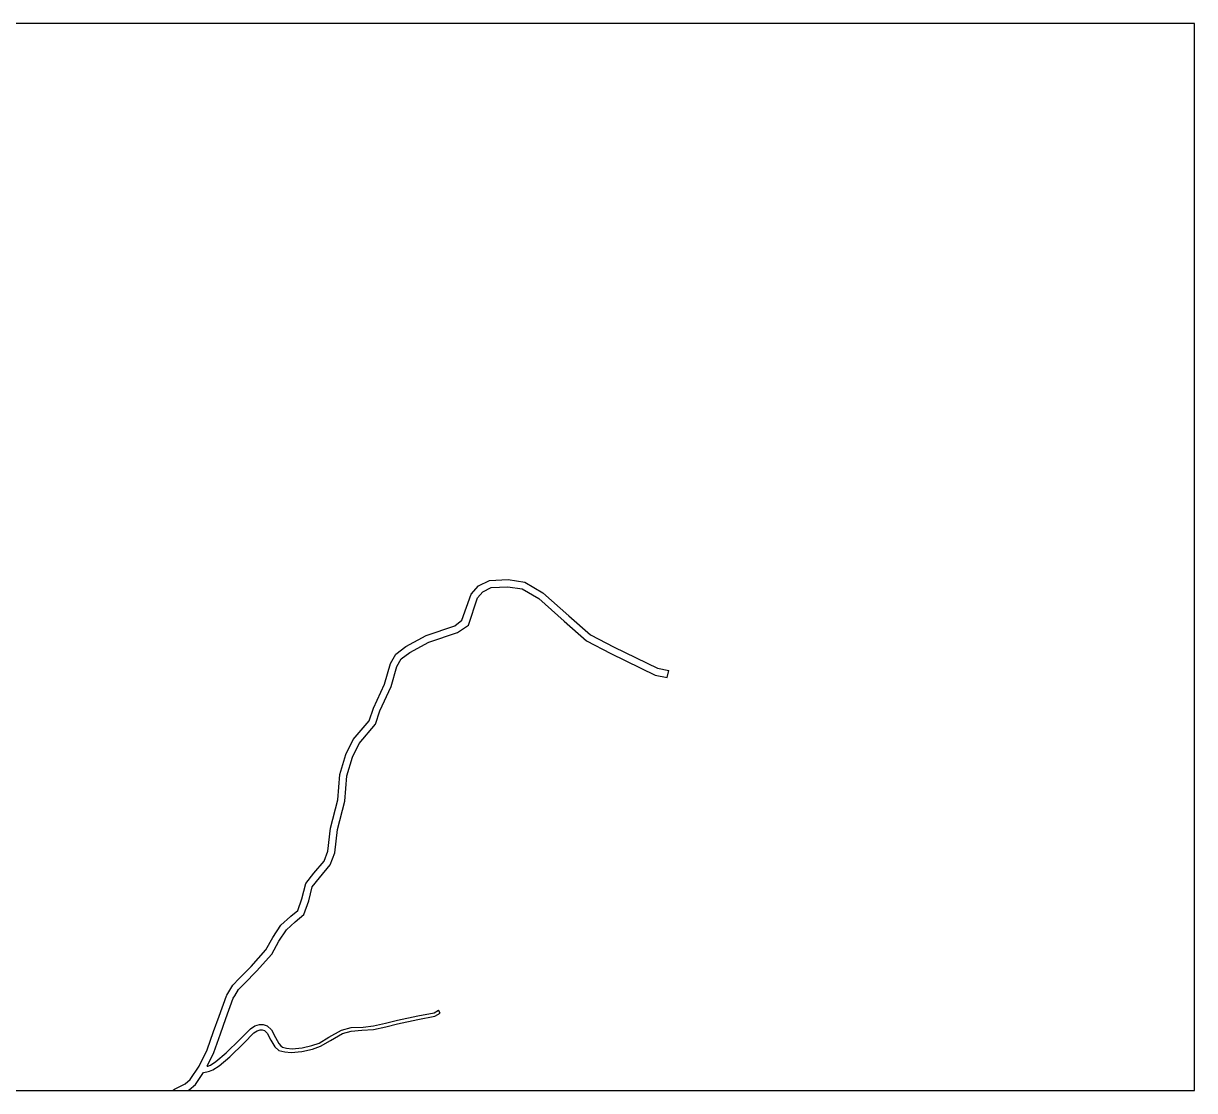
# Model space of a CAD drawing. Header units: metres. Extents: x -24000 to -21600, y -84000 to -81000.
# Drawn here: x -22259 to -21600, y -84000 to -83400 of the extents above; entities that cross this region are included whole.
import ezdxf

# ---------------------------------------------------------------- set-up
doc = ezdxf.new("R2010")
doc.units = ezdxf.units.M
doc.header["$LTSCALE"] = 2.5
doc.layers.add('図郭', color=7, linetype='Continuous')
doc.layers.add('道路', color=7, linetype='Continuous')

msp = doc.modelspace()

# ---------------------------------------------------------------- linework, layer by layer
at = {"layer": '図郭'}
msp.add_lwpolyline([(-22400, -84000), (-21600, -84000), (-21600, -83400), (-22400, -83400)], close=True, dxfattribs=at)
at = {"layer": '道路'}
for points in [[(-22144.33, -83946.73), (-22144.19, -83946.33), (-22140.75, -83940.78), (-22137.19, -83937.07), (-22130.43, -83930.18), (-22122.23, -83920.95), (-22118.3, -83914.01), (-22113.75, -83906.93), (-22108.35, -83902.05), (-22108.16, -83901.91), (-22104.25, -83898.69), (-22101.95, -83892.17), (-22099.81, -83883.55), (-22095.21, -83877.77), (-22089.51, -83871.05), (-22087.35, -83865.37), (-22085.88, -83852.5), (-22081.83, -83836.61), (-22080.7, -83822.21), (-22077.28, -83810.99), (-22073.2, -83802.65), (-22064.22, -83792.07), (-22061.8, -83784.92), (-22055.51, -83771.45), (-22052.23, -83759.92), (-22049.13, -83754.58), (-22043.55, -83750.4), (-22032.12, -83744.14), (-22015.95, -83738.69), (-22011.97, -83735.43), (-22006.87, -83720.93), (-22002.67, -83716.27), (-21996.53, -83713.16), (-21985.96, -83712.74), (-21976.66, -83714.06), (-21966.46, -83720.18), (-21951.8, -83733.15), (-21939.66, -83743.74), (-21926.41, -83750.61), (-21902.05, -83762.53), (-21895.68, -83763.85)], [(-22139.73, -83946.73), (-22137.57, -83943.24), (-22134.33, -83939.86), (-22127.5, -83932.91), (-22118.96, -83923.29), (-22114.88, -83916.08), (-22110.67, -83909.54), (-22105.85, -83905.18), (-22105.72, -83905.09), (-22100.85, -83901.06), (-22098.11, -83893.32), (-22096.14, -83885.36), (-22092.12, -83880.3), (-22086.02, -83873.11), (-22083.43, -83866.32), (-22081.93, -83853.22), (-22077.87, -83837.26), (-22076.75, -83822.96), (-22073.55, -83812.46), (-22069.82, -83804.85), (-22060.68, -83794.08), (-22058.08, -83786.41), (-22051.75, -83772.85), (-22048.52, -83761.49), (-22046.08, -83757.29), (-22041.38, -83753.77), (-22030.51, -83747.82), (-22014.52, -83742.43), (-22008.38, -83738.32), (-22003.28, -83722.93), (-22000.19, -83719.5), (-21995.5, -83717.12), (-21986.16, -83716.75), (-21978.03, -83717.91), (-21968.83, -83723.42), (-21954.43, -83736.16), (-21941.93, -83747.07), (-21928.21, -83754.18), (-21903.35, -83766.35), (-21896.49, -83767.77)], [(-21896.49, -83767.77), (-21895.68, -83763.85)], [(-22174.76, -84000), (-22173.61, -83999.2), (-22167.66, -83996.15), (-22164.76, -83993.79), (-22159.71, -83986.35), (-22155.22, -83977.1), (-22151.6, -83966.83), (-22148.5, -83958.12), (-22144.33, -83946.73)], [(-22155.25, -83986.31), (-22151.53, -83978.64), (-22147.81, -83968.12), (-22144.74, -83959.49), (-22140.57, -83948.09), (-22139.73, -83946.73)], [(-22114.88, -83973.51), (-22113.8, -83974.88), (-22112.91, -83975.65), (-22110.6, -83976.23), (-22107.46, -83976.54), (-22101.89, -83975.97), (-22096.39, -83974.7), (-22092.33, -83973.28), (-22086.8, -83970.05), (-22079.73, -83966.1), (-22074.22, -83964.51), (-22067.58, -83964.37), (-22061.67, -83963.64), (-22054.95, -83962.12), (-22048.29, -83960.48), (-22036.83, -83957.98), (-22027.64, -83956.23), (-22025.12, -83954.81)], [(-22024.19, -83956.53), (-22025.12, -83954.81)], [(-22157.26, -83989.87), (-22155.48, -83989.55), (-22153.93, -83989.04), (-22152.01, -83988.41), (-22148.51, -83986.07), (-22142.49, -83981.04), (-22134.7, -83973.42), (-22129, -83967.59), (-22127.19, -83966.4), (-22125.43, -83965.84), (-22124.33, -83965.85), (-22123.01, -83966.29), (-22121.59, -83967.65), (-22119.5, -83971.62), (-22117.21, -83975.46), (-22114.88, -83977.49), (-22111.65, -83978.3), (-22107.99, -83978.66), (-22101.94, -83978.04), (-22096.1, -83976.69), (-22091.61, -83975.12), (-22085.87, -83971.77), (-22079.1, -83967.99), (-22074.2, -83966.57), (-22068.24, -83966.02), (-22061.81, -83965.73), (-22054.81, -83964.14), (-22048.15, -83962.51), (-22036.77, -83960.02), (-22027.14, -83958.19), (-22024.19, -83956.53)], [(-22155.25, -83986.31), (-22154.9, -83986.2), (-22153.33, -83985.69), (-22150.31, -83983.66), (-22144.5, -83978.81), (-22136.81, -83971.29), (-22130.92, -83965.26), (-22128.5, -83963.67), (-22125.88, -83962.83), (-22123.84, -83962.85), (-22121.42, -83963.65), (-22119.16, -83965.82), (-22116.88, -83970.16), (-22114.88, -83973.51)], [(-22166.4, -84000), (-22165.46, -83999.52), (-22161.78, -83996.52), (-22157.26, -83989.87)]]:
    msp.add_lwpolyline(points, dxfattribs=at)

doc.saveas('drawing.dxf')
